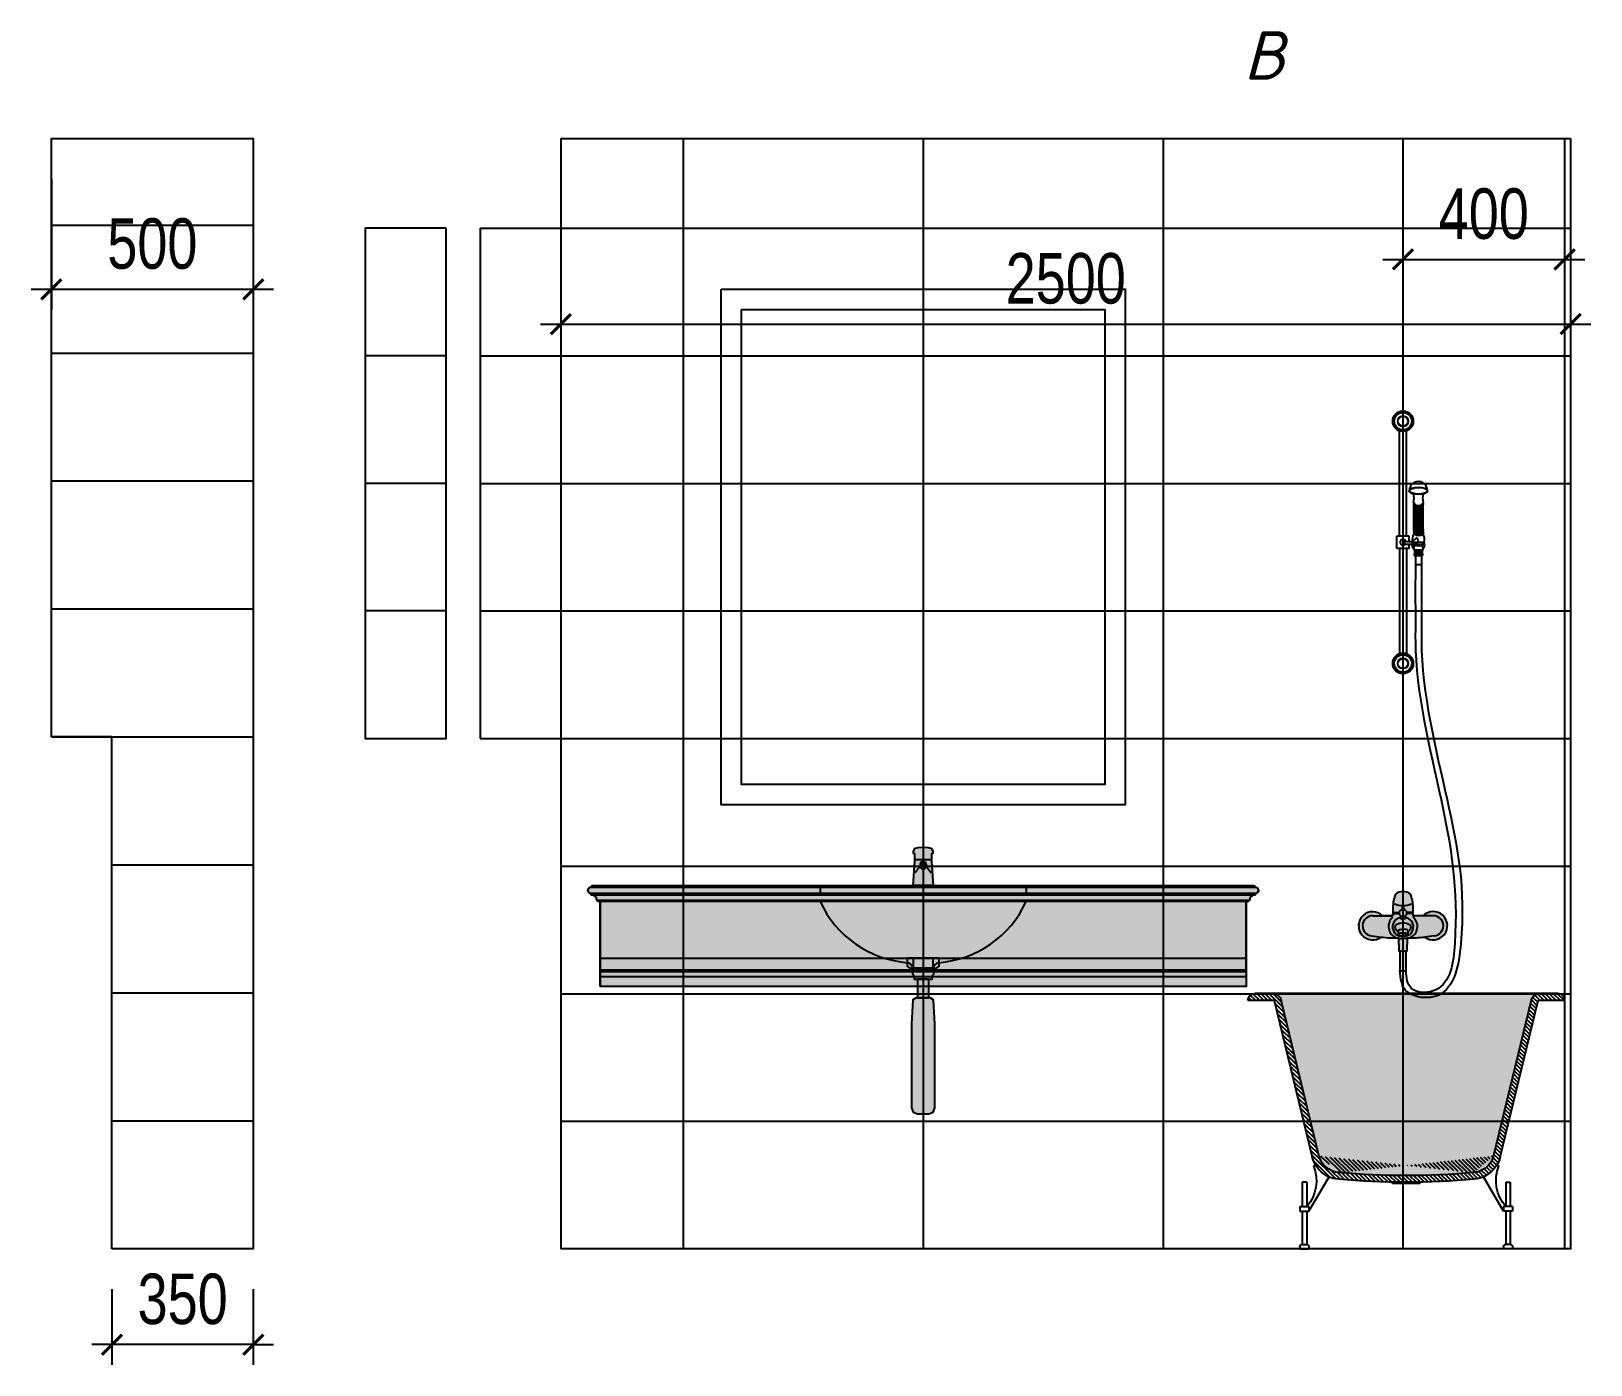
# Model space of a CAD drawing. Header units: metres. Extents: x -577923 to -19598, y 119734 to 247764.
# Drawn here: x -545496 to -541634, y 232616 to 235919 of the extents above; entities that cross this region are included whole.
import ezdxf

# ---------------------------------------------------------------- set-up
doc = ezdxf.new("R2010")
doc.units = ezdxf.units.M
for name, color, linetype in [('acces', 175, 'Continuous'), ('dim', 4, 'Continuous'), ('Gypsum_wall', 3, 'Continuous'), ('Sanitari', 144, 'Continuous')]:
    doc.layers.add(name, color=color, linetype=linetype)
doc.styles.add('ISO', font='isocpeui.ttf')
doc.styles.add('KOTE', font='romrust.shx', dxfattribs={"width": 0.8})
doc.dimstyles.new('ayala 50', dxfattribs={"dimscale": 50, "dimtxt": 2.5, "dimasz": 1, "dimexe": 1, "dimexo": 2, "dimgap": 1, "dimtad": 1, "dimdec": 0, "dimzin": 9, "dimdsep": 46, "dimtxsty": 'KOTE', "dimblk": 'ARCHTICK', "dimcen": 0, "dimdle": 1, "dimclrd": 4, "dimclre": 4, "dimclrt": 3, "dimadec": 0, "dimazin": 0, "dimtfac": 0.666667, "dimtdec": 0, "dimtix": 1, "dimtmove": 2, "dimatfit": 0, "dimfxl": 1, "dimtvp": 1, "dimtolj": 1, "dimarcsym": 0})

# ---------------------------------------------------------------- blocks, each defined once
blk = doc.blocks.new('sh1')
h = blk.add_hatch(color=254)
edge = h.paths.add_edge_path()
edge.add_line((-25, -60), (-50.7, -60))
edge.add_arc((-75, -85), 34.9, 45.7844, 307.2458)
edge.add_arc((-16.1, 195.9), 311, 263.0302, 270.9485)
edge.add_line((-11, -115.1), (-11, -116.3))
edge.add_line((-11, -116.3), (-10.7, -116.7))
edge.add_line((-10.7, -116.7), (-11.5, -116.7))
edge.add_line((-11.5, -116.7), (-10.5, -146.7))
edge.add_line((-10.5, -146.7), (-7.5, -146.7))
edge.add_line((-7.5, -146.7), (-7.5, -196.6))
edge.add_line((-7.5, -196.6), (7.5, -196.6))
edge.add_line((7.5, -196.6), (7.5, -146.7))
edge.add_line((7.5, -146.7), (10.5, -146.7))
edge.add_line((10.5, -146.7), (11.5, -116.7))
edge.add_line((11.5, -116.7), (10.7, -116.7))
edge.add_line((10.7, -116.7), (11, -116.3))
edge.add_line((11, -116.3), (11, -115.1))
edge.add_arc((7.3, 363.2), 478.3, 270.4374, 275.5839)
edge.add_arc((74.9, -84.7), 35, 233.2395, 495.1531)
edge.add_line((50, -60), (25, -60))
edge.add_line((25, -60), (25, -55.2))
edge.add_arc((24.4, -55.2), 0.6, 0, 90)
edge.add_line((24.4, -54.6), (24, -54.6))
edge.add_line((24, -54.6), (24, -51.7))
edge.add_line((24, -51.7), (25, -51.6))
edge.add_line((25, -51.6), (25, -40.7))
edge.add_arc((-69.6, -40.7), 94.6, 0, 21.1942)
edge.add_arc((0, -30), 30, 51.6877, 128.3123)
edge.add_arc((69.6, -40.7), 94.6, 158.8058, 180)
edge.add_line((-25, -40.7), (-25, -51.6))
edge.add_line((-25, -51.6), (-24, -51.6))
edge.add_line((-24, -51.6), (-24, -54.6))
edge.add_line((-24, -54.6), (-24.4, -54.6))
edge.add_arc((-24.4, -55.2), 0.6, 90, 180)
edge.add_line((-25, -55.2), (-25, -60))
edge.add_line((-25, -60), (-25, -60))
at = {"color": 0}
for p, q in [((-9, 880, 25.9), (-9, 1141.1, 25.9)), ((9, 880, 25.9), (9, 1141.1, 25.9)), ((26.5, 899.1, 25.9), (26.5, 956, 25.9)), ((26.8, 898.6, 25.9), (26.8, 955.7, 25.9)), ((27.2, 897.7, 25.9), (27.2, 955.1, 25.9)), ((28, 896.6, 25.9), (28, 954.3, 25.9)), ((29.1, 895.2, 25.9), (29.1, 953.3, 25.9)), ((30.5, 894, 25.9), (30.5, 952.4, 25.9)), ((32.2, 893, 25.9), (32.2, 951.5, 25.9)), ((34, 892.2, 25.9), (34, 950.8, 25.9)), ((35.9, 891.7, 25.9), (35.9, 950.4, 25.9)), ((37.9, 891.5, 25.9), (37.9, 950.3, 25.9)), ((40, 891.7, 25.9), (40, 950.4, 25.9)), ((41.9, 892.1, 25.9), (41.9, 950.8, 25.9)), ((43.8, 892.9, 25.9), (43.8, 951.4, 25.9)), ((45.5, 893.9, 25.9), (45.5, 952.3, 25.9)), ((47, 895.2, 25.9), (47, 953.3, 25.9)), ((48.2, 896.6, 25.9), (48.2, 954.3, 25.9)), ((49.1, 898, 25.9), (49.1, 955.3, 25.9)), ((49.6, 899.1, 25.9), (49.6, 956, 25.9)), ((26.5, 891.7, 25.9), (26.5, 885.9, 25.9)), ((49.6, 891.7, 25.9), (49.6, 885.9, 25.9)), ((15, 880, 25.9), (-15, 880, 25.9)), ((-15, 850, 25.9), (-15, 880, 25.9)), ((15, 850, 25.9), (-15, 850, 25.9)), ((-9, 850, 25.9), (-9, 588.8, 25.9)), ((9, 850, 25.9), (9, 588.8, 25.9)), ((15, 866.6, 25.9), (15, 880, 25.9)), ((15, 850, 25.9), (15, 859.7, 25.9)), ((23.6, 851.6, 25.9), (27.1, 851.6, 25.9)), ((23.7, 865.7, 25.9), (52.5, 865.7, 25.9)), ((27.1, 851.6, 25.9), (27.1, 865.7, 25.9)), ((27.1, 859.3, 25.9), (49.2, 859.3, 25.9)), ((27.1, 856.9, 25.9), (49.2, 856.9, 25.9)), ((27.1, 851.6, 25.9), (27.1, 845.8, 25.9)), ((49.2, 851.6, 25.9), (49.2, 865.7, 25.9)), ((52.7, 851.6, 25.9), (49.2, 851.6, 25.9)), ((49.2, 851.6, 25.9), (49.2, 845.8, 25.9)), ((49.2, 845.8, 25.9), (27.1, 845.8, 25.9)), ((28, 835.8, 25.9), (28, 832.6, 25.9)), ((28, 835.8, 25.9), (48.3, 835.8, 25.9)), ((28, 832.6, 25.9), (48.3, 832.6, 25.9)), ((28.4, 844.2, 25.9), (28.4, 835.8, 25.9)), ((28.4, 844.2, 25.9), (47.9, 844.2, 25.9)), ((28.4, 841.9, 25.9), (47.9, 841.9, 25.9)), ((28.4, 841.9, 25.9), (34.2, 835.8, 25.9)), ((33.5, 841.9, 25.9), (28.4, 836.5, 25.9)), ((31.1, 841.9, 25.9), (28.4, 839, 25.9)), ((28.4, 839.4, 25.9), (31.8, 835.8, 25.9)), ((28.4, 836.9, 25.9), (29.5, 835.8, 25.9)), ((30.1, 845.8, 25.9), (30.1, 844.2, 25.9)), ((35.9, 841.9, 25.9), (30.1, 835.8, 25.9)), ((30.6, 832.6, 25.9), (30.6, 810.4, 25.9)), ((30.8, 841.9, 25.9), (36.6, 835.8, 25.9)), ((38.3, 841.9, 25.9), (32.5, 835.8, 25.9)), ((33.2, 841.9, 25.9), (39, 835.8, 25.9)), ((40.7, 841.9, 25.9), (34.9, 835.8, 25.9)), ((35.6, 841.9, 25.9), (41.4, 835.8, 25.9)), ((43.1, 841.9, 25.9), (37.3, 835.8, 25.9)), ((38, 841.9, 25.9), (43.8, 835.8, 25.9)), ((45.5, 841.9, 25.9), (39.7, 835.8, 25.9)), ((40.4, 841.9, 25.9), (46.2, 835.8, 25.9)), ((47.9, 841.9, 25.9), (42, 835.8, 25.9)), ((42.8, 841.9, 25.9), (47.9, 836.5, 25.9)), ((47.9, 839.4, 25.9), (44.4, 835.8, 25.9)), ((45.2, 841.9, 25.9), (47.9, 839, 25.9)), ((45.6, 832.6, 25.9), (45.6, 810.4, 25.9)), ((46.2, 845.8, 25.9), (46.2, 844.2, 25.9)), ((47.9, 836.9, 25.9), (46.8, 835.8, 25.9)), ((47.9, 844.2, 25.9), (47.9, 835.8, 25.9)), ((48.3, 835.8, 25.9), (48.3, 832.6, 25.9)), ((30.6, 810.4, 25.9), (45.6, 810.4, 25.9)), ((-77.2, -109.9, -24.3), (-53.9, -112.8)), ((77.2, -109.9, -24.3), (53.9, -112.8))]:
    blk.add_line(p, q, dxfattribs=at)
at = {"color": 0, "linetype": 'Continuous'}
for p, q in [((-75, -60, -24.3), (-25, -60)), ((-25, -60), (-25, -55.2)), ((-24, -51.7), (-8.9, -51.7)), ((-24, -54.6, 0), (-8.9, -54.6, 52.8)), ((-6, -60, 53.1), (-6, -67.1, 53.2)), ((-6, -60, 53.1), (-6, -67.1, 53.2)), ((6, -60, 53.1), (6, -67.1, 53.2)), ((6, -60, 53.1), (6, -67.1, 53.2)), ((24, -51.7), (8.9, -51.7)), ((24, -54.6, 0), (8.9, -54.6, 52.8)), ((25, -60), (25, -55.2)), ((75, -60, -24.3), (25, -60)), ((-11, -116.3, 53.6), (0, -116.3, 64.6)), ((-10.7, -116.7, 53.7), (0, -116.7, 64.4)), ((-7.5, -146.7, 53.6), (7.5, -146.7, 53.6)), ((11, -116.3, 53.6), (0, -116.3, 64.6)), ((10.7, -116.7, 53.7), (0, -116.7, 64.4))]:
    blk.add_line(p, q, dxfattribs=at)
at = {"color": 0, "elevation": 25.9}
blk.add_lwpolyline([(5.7, 868.2, 0.116815), (23.7, 867.2), (33.5, 875.9, -0.235006), (38.1, 864.6), (26.3, 858.9, 0.036333), (4.9, 859.7)], format="xyb", dxfattribs=at)
at = {"color": 0}
blk.add_lwpolyline([(-25, -60), (-50.7, -60, 2.180705), (-53.9, -112.8, 0.034564), (-11, -115.1), (-11, -116.3), (-10.7, -116.7), (-11.5, -116.7), (-10.5, -146.7), (-7.5, -146.7), (-7.5, -196.6), (7.5, -196.6), (7.5, -146.7), (10.5, -146.7), (11.5, -116.7), (10.7, -116.7), (11, -116.3), (11, -115.1, 0.02246), (53.9, -112.8, 2.19211), (50, -60), (25, -60), (25, -55.2, 0.414214), (24.4, -54.6), (24, -54.6), (24, -51.7), (25, -51.6), (25, -40.7, 0.092742), (18.6, -6.5, 0.347379), (-18.6, -6.5, 0.092742), (-25, -40.7), (-25, -51.6), (-24, -51.6), (-24, -54.6), (-24.4, -54.6, 0.414214), (-25, -55.2), (-25, -60)], format="xyb", close=True, dxfattribs=at)
at = {"color": 0, "linetype": 'Continuous', "elevation": 105.3}
for points in [[(-12, -96.7, -0.214884), (-10.4, -95.2, -0.061678), (-6, -94, -0.038113), (0, -93.6, -6.940055)], [(-12, -96.7), (-12, -106, 0.243997), (-10.1, -107.9, 0.085652), (0, -109.4, -5.044643)], [(12, -96.7, 0.214884), (10.4, -95.2, 0.061678), (6, -94, 0.038113), (0, -93.6, 6.940055)], [(12, -96.7), (12, -106, -0.243997), (10.1, -107.9, -0.085652), (0, -109.4, 5.044643)]]:
    blk.add_lwpolyline(points, format="xyb", dxfattribs=at)
at = {"color": 0}
for centre, radius in [((0, 1165, 25.9), 25.5), ((0, 1165, 25.9), 23.5), ((0, 1165, 25.9), 21.6), ((0, 1165, 25.9), 13), ((0, 1165, 25.9), 12.5), ((0, 565, 25.9), 25.5), ((0, 565, 25.9), 23.5), ((0, 565, 25.9), 21.6), ((0, 565, 25.9), 13), ((0, 565, 25.9), 12.5)]:
    blk.add_circle(centre, radius, dxfattribs=at)
at = {"color": 0, "linetype": 'Continuous'}
blk.add_circle((0, -53.3, 194.3), 9.02, dxfattribs=at)
blk.add_circle((0, -53.3, 194.3), 9.02, dxfattribs=at)
at = {"color": 0}
for centre, radius, start, end in [((38.1, 993, 25.9), 22.5, 359.1351, 180.8649), ((-19.7, 972.9, 25.9), 47.1, 348.3571, 14.7477), ((95.8, 972.9, 25.9), 47.1, 165.2523, 191.6429), ((28.6, 959.7, 25.9), 2.8, 137.3065, 222.6935), ((27.7, 962.5, 25.9), 1.5, 143.1441, 216.8559), ((27.7, 956.9, 25.9), 1.5, 143.1441, 216.8559), ((38.1, 968.4, 25.9), 12.6, 203.4368, 336.5632), ((38.1, 967.3, 25.9), 12.9, 206.3551, 333.6449), ((38.1, 965.3, 25.9), 13.8, 213.1371, 326.8629), ((38.1, 964.8, 25.9), 14.6, 217.5398, 322.4602), ((48.4, 962.5, 25.9), 1.5, 323.1441, 36.8559), ((47.6, 959.7, 25.9), 2.8, 317.3065, 42.6935), ((48.4, 956.9, 25.9), 1.5, 323.1441, 36.8559), ((28.6, 895.4, 25.9), 2.8, 137.3065, 222.6935), ((27.7, 898.2, 25.9), 1.5, 143.1441, 216.8559), ((27.7, 892.6, 25.9), 1.5, 143.1441, 216.8559), ((38.1, 904.1, 25.9), 12.6, 203.4368, 336.5632), ((38.1, 903, 25.9), 12.9, 206.3551, 333.6449), ((38.1, 901.1, 25.9), 13.8, 213.1371, 326.8629), ((38.1, 900.6, 25.9), 14.6, 217.5398, 322.4602), ((48.4, 898.2, 25.9), 1.5, 323.1441, 36.8559), ((47.6, 895.4, 25.9), 2.8, 317.3065, 42.6935), ((48.4, 892.6, 25.9), 1.5, 323.1441, 36.8559), ((0, 865, 25.9), 7.21, 27.4979, 312.9648), ((9, 863.6, 25.9), 5.66, 125.4308, 224.2573), ((46.5, 858.5, 25.9), 23.9, 162.3744, 196.7878), ((53.8, 871.9, 25.9), 30.7, 152.7727, 191.5996), ((40.9, 868.1, 25.9), 17.2, 182.9748, 212.2311), ((38.1, 899.2, 25.9), 17.6, 229.0147, 310.9853), ((22.5, 871.9, 25.9), 30.7, 348.4004, 27.2273), ((29.8, 858.5, 25.9), 23.9, 343.2122, 17.6256)]:
    blk.add_arc(centre, radius, start, end, dxfattribs=at)
at = {"color": 0, "linetype": 'Continuous'}
for centre, radius, start, end in [((-2.1, 4.2, 16.2), 39.2, 241.6095, 273.1399), ((2.1, 4.2, 16.2), 39.2, 266.8601, 298.3905), ((-75, -85, -24.3), 25, 90, 264.932), ((-4.6, -86.5), 31.1, 130.9224, 246.3988), ((-2.5, -87.8, 53.2), 23.3, 98.7231, 276.0496), ((0, -47.5, 53.2), 20.5, 252.9833, 287.0167), ((0, -47.5, 53.2), 20.5, 252.9833, 287.0167), ((0, -42.7, 25.9), 3.01, 322.143, 217.7226), ((0, -42.7, 25.9), 3.01, 322.2774, 217.857), ((2.5, -87.8, 53.2), 23.3, 263.9504, 81.2769), ((4.6, -86.5), 31.1, 293.6012, 49.0776), ((75, -85, -24.3), 25, 275.068, 90), ((-14.6, -87.5, 145.1), 5.39, 119.4694, 172.9594), ((-5, -85.1, 145.1), 15.1, 186.7972, 242.3325), ((-0.1, -109.5, 145.1), 31.7, 89.7847, 122.7624), ((-1, -131.4, 113.5), 28.5, 87.8933, 109.2005), ((0.1, -109.5, 145.1), 31.7, 57.2376, 90.2153), ((1, -131.4, 113.5), 28.5, 70.7995, 92.1067), ((5, -85.1, 145.1), 15.1, 297.6675, 353.2028), ((14.6, -87.5, 145.1), 5.39, 7.0406, 60.5306)]:
    blk.add_arc(centre, radius, start, end, dxfattribs=at)
at = {"color": 0}
blk.add_ellipse((38.1, 992.6, 25.9), major_axis=(22.5, 0), ratio=0.41087, dxfattribs=at)
blk.add_open_spline([(59.6, 992.6, 25.9), (59.6, 993, 25.9), (59.6, 993.4, 25.9), (59.2, 994.3, 25.9), (58.9, 994.7, 25.9), (58.2, 995.6, 25.9), (57.7, 996, 25.9), (56.5, 996.8, 25.9), (55.8, 997.3, 25.9), (53.3, 998.5, 25.9), (51.2, 999.2, 25.9), (46.4, 1000.3, 25.9), (43.8, 1000.6, 25.9), (38.4, 1001, 25.9), (35.6, 1000.9, 25.9), (30.3, 1000.4, 25.9), (27.8, 999.9, 25.9), (23.8, 998.8, 25.9), (22.2, 998.2, 25.9), (19.9, 996.9, 25.9), (19, 996.3, 25.9), (17.8, 995.2, 25.9), (17.4, 994.7, 25.9), (16.8, 993.8, 25.9), (16.7, 993.3, 25.9), (16.6, 992.4, 25.9), (16.7, 992, 25.9), (17, 991, 25.9), (17.4, 990.6, 25.9), (18.3, 989.6, 25.9), (18.8, 989.1, 25.9), (20.3, 988.1, 25.9), (21.1, 987.7, 25.9), (23.7, 986.6, 25.9), (25.5, 986, 25.9), (29.7, 985, 25.9), (31.9, 984.7, 25.9), (36.6, 984.4, 25.9), (39, 984.3, 25.9), (43.7, 984.6, 25.9), (45.9, 984.9, 25.9), (50.2, 985.8, 25.9), (52.1, 986.4, 25.9), (55, 987.6, 25.9), (56.2, 988.2, 25.9), (57.8, 989.4, 25.9), (58.4, 989.9, 25.9), (59.1, 990.9, 25.9), (59.4, 991.3, 25.9), (59.6, 992.1, 25.9), (59.6, 992.4, 25.9), (59.6, 992.6, 25.9)], degree=3, knots=[0, 0, 0, 0, 0.173364, 0.173364, 0.346729, 0.346729, 0.520093, 0.520093, 0.693457, 0.693457, 1.064534, 1.064534, 1.43561, 1.43561, 1.806687, 1.806687, 2.177763, 2.177763, 2.473777, 2.473777, 2.716096, 2.716096, 2.912155, 2.912155, 3.108214, 3.108214, 3.304273, 3.304273, 3.500332, 3.500332, 3.696391, 3.696391, 3.89245, 3.89245, 4.214099, 4.214099, 4.535747, 4.535747, 4.857395, 4.857395, 5.179044, 5.179044, 5.500692, 5.500692, 5.765283, 5.765283, 5.978386, 5.978386, 6.156298, 6.156298, 6.283185, 6.283185, 6.283185, 6.283185], dxfattribs=at)
for points in [[(45.6, 810.4, 25.9), (45.6, 688.1, 25.9), (45.6, 643.9, 25.9), (45.6, 622.3, 25.9), (109.2, 228.2), (143.1, -129), (88.4, -256.5, 0), (30.1, -258.8), (6.5, -244.9, 0), (-7.5, -196.6)], [(30.6, 810.4, 25.9), (30.6, 688.1, 25.9), (30.6, 643.9, 25.9), (30.6, 622.3, 25.9), (94.2, 228.2), (128.1, -129), (81.3, -243.6), (26, -243.6), (21.2, -240.1, 0), (7.5, -196.6)]]:
    blk.add_spline(points, degree=3, dxfattribs=at)
blk = doc.blocks.new('_ArchTick')
at = {"color": 0, "linetype": 'ByBlock', "const_width": 0.15}
blk.add_lwpolyline([(-0.5, -0.5), (0.5, 0.5)], dxfattribs=at)
blk = doc.blocks.new('*D814')
at = {"layer": 'Defpoints', "color": 0, "linetype": 'ByBlock', "transparency": 16777216}
for p in [(-544184.5, 235431.2), (-541684.5, 235431.2), (-541684.5, 235193.9)]:
    blk.add_point(p, dxfattribs=at)
at = {"layer": 'dim', "color": 4, "linetype": 'ByBlock', "lineweight": -2, "transparency": 16777216}
for p, q in [((-544184.5, 235331.2), (-544184.5, 235143.9)), ((-541684.5, 235331.2), (-541684.5, 235143.9)), ((-544234.5, 235193.9), (-541634.5, 235193.9))]:
    blk.add_line(p, q, dxfattribs=at)
at = {"layer": 'dim', "color": 4, "linetype": 'ByBlock', "lineweight": -2, "transparency": 16777216, "xscale": 50, "yscale": 50, "zscale": 50, "rotation": 180}
blk.add_blockref('_ArchTick', (-544184.5, 235193.9), dxfattribs=at)
at = {"layer": 'dim', "color": 4, "linetype": 'ByBlock', "lineweight": -2, "transparency": 16777216, "xscale": 50, "yscale": 50, "zscale": 50}
blk.add_blockref('_ArchTick', (-541684.5, 235193.9), dxfattribs=at)
at = {"layer": 'dim', "color": 3, "linetype": 'ByBlock', "transparency": 16777216, "insert": (-542934.5, 235306.4), "char_height": 125, "attachment_point": 5, "style": 'KOTE'}
blk.add_mtext('\\A1;2500', dxfattribs=at)
blk = doc.blocks.new('*D827')
at = {"layer": 'Defpoints', "color": 0, "linetype": 'ByBlock', "transparency": 16777216}
for p in [(-545295.9, 232903.2), (-544945.9, 232903.2), (-545295.9, 232665.9)]:
    blk.add_point(p, dxfattribs=at)
at = {"layer": 'dim', "color": 4, "linetype": 'ByBlock', "lineweight": -2, "transparency": 16777216}
for p, q in [((-545295.9, 232803.2), (-545295.9, 232615.9)), ((-544945.9, 232803.2), (-544945.9, 232615.9)), ((-545295.9, 232665.9), (-545345.9, 232665.9)), ((-544945.9, 232665.9), (-545295.9, 232665.9)), ((-544945.9, 232665.9), (-544895.9, 232665.9))]:
    blk.add_line(p, q, dxfattribs=at)
at = {"layer": 'dim', "color": 4, "linetype": 'ByBlock', "lineweight": -2, "transparency": 16777216, "xscale": 50, "yscale": 50, "zscale": 50}
blk.add_blockref('_ArchTick', (-545295.9, 232665.9), dxfattribs=at)
at = {"layer": 'dim', "color": 4, "linetype": 'ByBlock', "lineweight": -2, "transparency": 16777216, "xscale": 50, "yscale": 50, "zscale": 50, "rotation": 180}
blk.add_blockref('_ArchTick', (-544945.9, 232665.9), dxfattribs=at)
at = {"layer": 'dim', "color": 3, "linetype": 'ByBlock', "transparency": 16777216, "insert": (-545120.9, 232778.4), "char_height": 125, "attachment_point": 5, "style": 'KOTE'}
blk.add_mtext('\\A1;350', dxfattribs=at)
blk = doc.blocks.new('*D828')
at = {"layer": 'Defpoints', "color": 0, "linetype": 'ByBlock', "transparency": 16777216}
for p in [(-545445.9, 235653.2), (-544945.9, 235653.2), (-544945.9, 235280.1)]:
    blk.add_point(p, dxfattribs=at)
at = {"layer": 'dim', "color": 4, "linetype": 'ByBlock', "lineweight": -2, "transparency": 16777216}
for p, q in [((-545445.9, 235553.2), (-545445.9, 235230.1)), ((-544945.9, 235553.2), (-544945.9, 235230.1)), ((-545495.9, 235280.1), (-544895.9, 235280.1))]:
    blk.add_line(p, q, dxfattribs=at)
at = {"layer": 'dim', "color": 4, "linetype": 'ByBlock', "lineweight": -2, "transparency": 16777216, "xscale": 50, "yscale": 50, "zscale": 50, "rotation": 180}
blk.add_blockref('_ArchTick', (-545445.9, 235280.1), dxfattribs=at)
at = {"layer": 'dim', "color": 4, "linetype": 'ByBlock', "lineweight": -2, "transparency": 16777216, "xscale": 50, "yscale": 50, "zscale": 50}
blk.add_blockref('_ArchTick', (-544945.9, 235280.1), dxfattribs=at)
at = {"layer": 'dim', "color": 3, "linetype": 'ByBlock', "transparency": 16777216, "insert": (-545195.9, 235392.6), "char_height": 125, "attachment_point": 5, "style": 'KOTE'}
blk.add_mtext('\\A1;500', dxfattribs=at)
blk = doc.blocks.new('*D829')
at = {"layer": 'Defpoints', "color": 0, "linetype": 'ByBlock', "transparency": 16777216}
for p in [(-542099.5, 235653.2), (-541699.5, 235653.2), (-541699.5, 235354.1)]:
    blk.add_point(p, dxfattribs=at)
at = {"layer": 'dim', "color": 4, "linetype": 'ByBlock', "lineweight": -2, "transparency": 16777216}
for p, q in [((-542099.5, 235553.2), (-542099.5, 235304.1)), ((-541699.5, 235553.2), (-541699.5, 235304.1)), ((-542149.5, 235354.1), (-541649.5, 235354.1))]:
    blk.add_line(p, q, dxfattribs=at)
at = {"layer": 'dim', "color": 4, "linetype": 'ByBlock', "lineweight": -2, "transparency": 16777216, "xscale": 50, "yscale": 50, "zscale": 50, "rotation": 180}
blk.add_blockref('_ArchTick', (-542099.5, 235354.1), dxfattribs=at)
at = {"layer": 'dim', "color": 4, "linetype": 'ByBlock', "lineweight": -2, "transparency": 16777216, "xscale": 50, "yscale": 50, "zscale": 50}
blk.add_blockref('_ArchTick', (-541699.5, 235354.1), dxfattribs=at)
at = {"layer": 'dim', "color": 3, "linetype": 'ByBlock', "transparency": 16777216, "insert": (-541899.5, 235466.6), "char_height": 125, "attachment_point": 5, "style": 'KOTE'}
blk.add_mtext('\\A1;400', dxfattribs=at)

msp = doc.modelspace()

# ---------------------------------------------------------------- hatches: boundary and pattern name
h = msp.add_hatch(color=254)
edge = h.paths.add_edge_path()
edge.add_line((-543312.5, 233803.2), (-543308.5, 233863.2))
edge.add_line((-543308.5, 233863.2), (-543308.5, 233868))
edge.add_line((-543308.5, 233868), (-543308.5, 233881.3))
edge.add_arc((-543307.5, 233886.3), 5.13, 223.3869, 259.6784, ccw=False)
edge.add_line((-543311.3, 233882.8), (-543311.3, 233887.5))
edge.add_line((-543311.3, 233887.5), (-543308.5, 233894.6))
edge.add_line((-543308.5, 233894.6), (-543307.6, 233895.3))
edge.add_line((-543307.6, 233895.3), (-543306.7, 233895.8))
edge.add_line((-543306.7, 233895.8), (-543303.2, 233896.8))
edge.add_line((-543303.2, 233896.8), (-543299.7, 233897.3))
edge.add_line((-543299.7, 233897.3), (-543287.5, 233898))
edge.add_line((-543287.5, 233898), (-543275.3, 233897.3))
edge.add_line((-543275.3, 233897.3), (-543271.7, 233896.8))
edge.add_line((-543271.7, 233896.8), (-543268.3, 233895.8))
edge.add_line((-543268.3, 233895.8), (-543267.3, 233895.3))
edge.add_line((-543267.3, 233895.3), (-543266.5, 233894.6))
edge.add_line((-543266.5, 233894.6), (-543263.6, 233887.5))
edge.add_line((-543263.6, 233887.5), (-543263.7, 233882.8))
edge.add_arc((-543267.4, 233886.3), 5.13, 280.313, 316.643, ccw=False)
edge.add_line((-543266.5, 233881.3), (-543266.5, 233868))
edge.add_line((-543266.5, 233868), (-543266.5, 233863.2))
edge.add_line((-543266.5, 233863.2), (-543262.5, 233803.2))
edge.add_line((-543262.5, 233803.2), (-543312.5, 233803.2))
h = msp.add_hatch(color=254)
edge = h.paths.add_edge_path()
edge.add_line((-544087.5, 233553.2), (-544087.5, 233763.2))
edge.add_line((-544087.5, 233763.2), (-544092.5, 233763.2))
edge.add_line((-544092.5, 233763.2), (-544092.5, 233766.2))
edge.add_line((-544092.5, 233766.2), (-544095.5, 233766.2))
edge.add_arc((-544109.5, 233766.2), 14, 360, 450)
edge.add_line((-544109.5, 233780.2), (-544109.5, 233783.2))
edge.add_arc((-544109.5, 233791.2), 8, 90, 270, ccw=False)
edge.add_arc((-544106.5, 233799.2), 3, 90, 180, ccw=False)
edge.add_line((-544106.5, 233802.2), (-544106.5, 233803.2))
edge.add_line((-544106.5, 233803.2), (-542468.5, 233803.2))
edge.add_line((-542468.5, 233803.2), (-542468.5, 233802.2))
edge.add_arc((-542468.5, 233799.2), 3, 0, 90, ccw=False)
edge.add_arc((-542465.5, 233791.2), 8, -90, 90, ccw=False)
edge.add_line((-542465.5, 233783.2), (-542465.5, 233780.2))
edge.add_arc((-542465.5, 233766.2), 14, 90, 180)
edge.add_line((-542479.5, 233766.2), (-542482.5, 233766.2))
edge.add_line((-542482.5, 233766.2), (-542482.5, 233763.2))
edge.add_line((-542482.5, 233763.2), (-542487.5, 233763.2))
edge.add_line((-542487.5, 233763.2), (-542487.5, 233553.2))
edge.add_line((-542487.5, 233553.2), (-544087.5, 233553.2))
h = msp.add_hatch(color=254)
h.paths.add_polyline_path([(-543258.3, 233460.4), (-543261.7, 233519.8), (-543270.1, 233525), (-543304.8, 233525), (-543313.3, 233519.8), (-543316.6, 233460.4), (-543316.6, 233252.4), (-543312.2, 233241.8), (-543301.6, 233237.4), (-543273.3, 233237.4), (-543262.8, 233241.7), (-543258.3, 233252.2)])
h.paths.add_polyline_path([(-543273.5, 233571.5), (-543287.5, 233571.5), (-543301.5, 233571.5), (-543301.5, 233525), (-543273.5, 233525)])
at = {"linetype": 'ByBlock'}
h = msp.add_hatch(color=1, dxfattribs=at)
h.set_gradient(color1=(128, 128, 128), rotation=180, one_color=1, tint=1, name='CYLINDER')
edge = h.paths.add_edge_path()
edge.add_ellipse((-542422.8, 233513.7), major_axis=(-22.4, 0), ratio=0.982143, start_angle=193.3925, end_angle=270, ccw=False)
edge.add_line((-542401, 233518.8), (-542307.7, 233134.1))
edge.add_ellipse((-542253.2, 233146.8), major_axis=(-56, 0), ratio=0.982143, start_angle=373.3925, end_angle=444.8793)
edge.add_ellipse((-542091.5, 234919.7), major_axis=(1868.3, 0), ratio=0.982143, start_angle=264.8793, end_angle=275.1207)
edge.add_ellipse((-541929.7, 233146.8), major_axis=(56, 0), ratio=0.982143, start_angle=275.1207, end_angle=346.6075)
edge.add_line((-541875.2, 233134.1), (-541782, 233518.8))
edge.add_ellipse((-541760.2, 233513.7), major_axis=(22.4, 0), ratio=0.982143, start_angle=90, end_angle=166.6075, ccw=False)
edge.add_line((-541762.7, 233535.7), (-542420.2, 233535.7))
at = {"layer": 'Sanitari'}
h = msp.add_hatch(dxfattribs=at)
h.set_pattern_fill('ANSI31', color=4, scale=2, style=0)
h.set_pattern_definition([(135.516164, (-534862.2886, 206068.465), (5.0289434, 4.9391409), [])])
edge = h.paths.add_edge_path()
edge.add_line((-542483.5, 233519.2), (-542422.8, 233519.2))
edge.add_ellipse((-542422.8, 233513.7), major_axis=(5.6, 0), ratio=0.982143, start_angle=373.3925, end_angle=450, ccw=False)
edge.add_line((-542417.3, 233515), (-542324, 233130.3))
edge.add_ellipse((-542253.2, 233146.8), major_axis=(72.8, 0), ratio=0.982143, start_angle=193.3925, end_angle=264.8793)
edge.add_ellipse((-542091.5, 234919.7), major_axis=(1885.1, 0), ratio=0.982143, start_angle=264.8793, end_angle=275.1207)
edge.add_ellipse((-541929.7, 233146.8), major_axis=(72.8, 0), ratio=0.982143, start_angle=-84.8793, end_angle=-13.3925)
edge.add_line((-541858.9, 233130.3), (-541765.6, 233515))
edge.add_ellipse((-541760.2, 233513.7), major_axis=(-5.6, 0), ratio=0.982143, start_angle=270, end_angle=346.6075, ccw=False)
edge.add_line((-541760.2, 233519.2), (-541699.5, 233519.2))
edge.add_ellipse((-541716.3, 233519.2), major_axis=(-16.8, 0), ratio=0.982143, start_angle=180, end_angle=270)
edge.add_line((-541716.3, 233535.7), (-541760.2, 233535.7))
edge.add_ellipse((-541760.2, 233513.7), major_axis=(22.4, 0), ratio=0.982143, start_angle=90, end_angle=166.6075)
edge.add_line((-541782, 233518.8), (-541875.2, 233134.1))
edge.add_ellipse((-541929.7, 233146.8), major_axis=(56, 0), ratio=0.982143, start_angle=275.1207, end_angle=346.6075, ccw=False)
edge.add_ellipse((-542091.5, 234919.7), major_axis=(1868.3, 0), ratio=0.982143, start_angle=264.8793, end_angle=275.1207, ccw=False)
edge.add_ellipse((-542253.2, 233146.8), major_axis=(56, 0), ratio=0.982143, start_angle=193.3925, end_angle=264.8793, ccw=False)
edge.add_line((-542307.7, 233134.1), (-542401, 233518.8))
edge.add_ellipse((-542422.8, 233513.7), major_axis=(-22.4, 0), ratio=0.982143, start_angle=193.3925, end_angle=270)
edge.add_line((-542422.8, 233535.7), (-542466.7, 233535.7))
edge.add_ellipse((-542466.7, 233519.2), major_axis=(16.8, 0), ratio=0.982143, start_angle=90, end_angle=180)

# ---------------------------------------------------------------- linework, layer by layer
at = {"color": 0, "linetype": 'ByBlock'}
for p, q in [((-545445.9, 235653.2), (-544945.9, 235653.2)), ((-544184.5, 235653.2), (-544184.5, 235431.2)), ((-544184.5, 235653.2), (-541684.5, 235653.2)), ((-543881.5, 235653.2), (-543881.5, 232903.2)), ((-543287.5, 235653.2), (-543287.5, 232903.2)), ((-542693.5, 235653.2), (-542693.5, 232903.2)), ((-542099.5, 235653.2), (-542099.5, 232903.2)), ((-541699.5, 235653.2), (-541699.5, 232903.2)), ((-545445.9, 235439.2), (-544945.9, 235439.2)), ((-544384.5, 235431.2), (-541684.5, 235431.2)), ((-544384.5, 235431.2), (-544384.5, 234167.2)), ((-545445.9, 235122.2), (-544945.9, 235122.2)), ((-544468.6, 235115.2), (-544668.6, 235115.2)), ((-544384.5, 235115.2), (-541684.5, 235115.2)), ((-545445.9, 234805.2), (-544945.9, 234805.2)), ((-544468.6, 234799.2), (-544668.6, 234799.2)), ((-544384.5, 234799.2), (-541684.5, 234799.2)), ((-545445.9, 234488.2), (-544945.9, 234488.2)), ((-544468.6, 234483.2), (-544668.6, 234483.2)), ((-544384.5, 234483.2), (-541684.5, 234483.2)), ((-545295.9, 234171.2), (-545445.9, 234171.2)), ((-545445.9, 234171.2), (-544945.9, 234171.2)), ((-545295.9, 232903.2), (-545295.9, 234171.2)), ((-544384.5, 234167.2), (-541684.5, 234167.2)), ((-544184.5, 234167.2), (-544184.5, 232903.2)), ((-545295.9, 233854.2), (-544945.9, 233854.2)), ((-544184.5, 233851.2), (-541684.5, 233851.2)), ((-545295.9, 233537.2), (-544945.9, 233537.2)), ((-544184.5, 233535.2), (-541684.5, 233535.2)), ((-545295.9, 233220.2), (-544945.9, 233220.2)), ((-544184.5, 233219.2), (-541684.5, 233219.2))]:
    msp.add_line(p, q, dxfattribs=at)
at = {"color": 30, "linetype": 'ByBlock'}
msp.add_line((-544184.5, 235431.2), (-544184.5, 234167.2), dxfattribs=at)
at = {"color": 0}
for p, q in [((-543308.5, 233868), (-543266.5, 233868)), ((-543294.7, 233850.9), (-543307.1, 233834.6)), ((-543280.3, 233850.9), (-543267.9, 233834.6))]:
    msp.add_line(p, q, dxfattribs=at)
for p, q in [((-543294.7, 233856.1), (-543294.7, 233850.9)), ((-543280.3, 233856.1), (-543280.3, 233850.9)), ((-544087.5, 233623.2), (-542487.5, 233623.2))]:
    msp.add_line(p, q)
at = {"color": 0, "linetype": 'ByBlock'}
for points in [[(-545445.9, 234171.2), (-545445.9, 235653.2), (-544945.9, 235653.2), (-544945.9, 232903.2), (-545295.9, 232903.2)], [(-541684.5, 235653.2), (-541684.5, 232903.2), (-544184.5, 232903.2)], [(-544468.6, 235431.2), (-544668.6, 235431.2), (-544668.6, 234167.2), (-544468.6, 234167.2), (-544468.6, 235431.2)]]:
    msp.add_lwpolyline(points, dxfattribs=at)
at = {"color": 0}
msp.add_lwpolyline([(-543312.5, 233803.2), (-543308.5, 233863.2), (-543308.5, 233868), (-543308.5, 233881.3, -0.159689), (-543311.3, 233882.8), (-543311.3, 233887.5), (-543308.5, 233894.6), (-543307.6, 233895.3), (-543306.7, 233895.8), (-543303.2, 233896.8), (-543299.7, 233897.3), (-543287.5, 233898), (-543275.3, 233897.3), (-543271.7, 233896.8), (-543268.3, 233895.8), (-543267.3, 233895.3), (-543266.5, 233894.6), (-543263.6, 233887.5), (-543263.7, 233882.8, -0.159861), (-543266.5, 233881.3), (-543266.5, 233868), (-543266.5, 233863.2), (-543262.5, 233803.2)], format="xyb", close=True, dxfattribs=at)
msp.add_lwpolyline([(-544087.5, 233553.2), (-544087.5, 233763.2), (-544092.5, 233763.2), (-544092.5, 233766.2), (-544095.5, 233766.2, 0.414214), (-544109.5, 233780.2), (-544109.5, 233783.2, -1), (-544109.5, 233799.2, -0.414214), (-544106.5, 233802.2), (-544106.5, 233803.2), (-542468.5, 233803.2), (-542468.5, 233802.2, -0.414214), (-542465.5, 233799.2, -1), (-542465.5, 233783.2), (-542465.5, 233780.2, 0.414214), (-542479.5, 233766.2), (-542482.5, 233766.2), (-542482.5, 233763.2), (-542487.5, 233763.2), (-542487.5, 233553.2), (-544087.5, 233553.2)], format="xyb", dxfattribs=at)
for points in [[(-543248.1, 233623.2), (-543326.8, 233623.2), (-543326.8, 233603.7), (-543320.5, 233598.6), (-543287.5, 233598.6), (-543254.5, 233598.6), (-543248.1, 233603.7)], [(-543261, 233584.4), (-543261, 233598.6), (-543287.5, 233598.6), (-543313.9, 233598.6), (-543313.9, 233584.4), (-543309.8, 233579.3), (-543309.8, 233571.5), (-543287.5, 233571.5), (-543265.1, 233571.5), (-543265.1, 233579.3)], [(-543273.5, 233571.5), (-543287.5, 233571.5), (-543301.5, 233571.5), (-543301.5, 233525), (-543273.5, 233525)], [(-543258.3, 233460.4), (-543261.7, 233519.8), (-543270.1, 233525), (-543304.8, 233525), (-543313.3, 233519.8), (-543316.6, 233460.4), (-543316.6, 233252.4), (-543312.2, 233241.8), (-543301.6, 233237.4), (-543273.3, 233237.4), (-543262.8, 233241.7), (-543258.3, 233252.2)]]:
    msp.add_lwpolyline(points, close=True, dxfattribs=at)
msp.add_circle((-543287.5, 233850.9), 7.19, dxfattribs=at)
msp.add_arc((-543287.5, 233856.1), 7.19, 0, 180, dxfattribs=at)
at = {"layer": 'Gypsum_wall', "color": 253, "linetype": 'ByBlock'}
for points in [[(-543787.5, 235280.2), (-542787.5, 235280.2), (-542787.5, 234003.2), (-543787.5, 234003.2)], [(-543737.5, 235230.2), (-542837.5, 235230.2), (-542837.5, 234053.2), (-543737.5, 234053.2)]]:
    msp.add_lwpolyline(points, close=True, dxfattribs=at)
at = {"layer": 'Sanitari'}
for p, q in [((-544109.5, 233799.2), (-542465.5, 233799.2)), ((-542465.5, 233783.2), (-544109.5, 233783.2)), ((-544109.5, 233780.2), (-542465.5, 233780.2)), ((-544106.5, 233803.2), (-542468.5, 233803.2)), ((-544106.5, 233802.2), (-544106.5, 233803.2)), ((-542468.5, 233802.2), (-544106.5, 233802.2)), ((-542468.5, 233802.2), (-542468.5, 233803.2)), ((-544095.5, 233766.2), (-544092.5, 233766.2)), ((-542482.5, 233766.2), (-544092.5, 233766.2)), ((-544092.5, 233766.2), (-544092.5, 233763.2)), ((-542487.5, 233763.2), (-544092.5, 233763.2)), ((-544087.5, 233763.2), (-544092.5, 233763.2)), ((-544087.5, 233763.2), (-544087.5, 233553.2)), ((-542487.5, 233763.2), (-542487.5, 233553.2)), ((-542487.5, 233593.2), (-542487.5, 233763.2)), ((-542487.5, 233763.2), (-542482.5, 233763.2)), ((-542482.5, 233766.2), (-542482.5, 233763.2)), ((-542479.5, 233766.2), (-542482.5, 233766.2)), ((-542487.5, 233593.2), (-544087.5, 233593.2)), ((-542487.5, 233589.2), (-544087.5, 233589.2)), ((-542487.5, 233577.2), (-544087.5, 233577.2)), ((-542487.5, 233553.2), (-544087.5, 233553.2)), ((-542483.5, 233519.2), (-542422.8, 233519.2)), ((-542422.8, 233535.7), (-542466.7, 233535.7)), ((-541760.2, 233535.7), (-542422.8, 233535.7)), ((-542417.3, 233515), (-542324, 233130.3)), ((-542307.7, 233134.1), (-542401, 233518.8)), ((-541782, 233518.8), (-541875.2, 233134.1)), ((-541858.9, 233130.3), (-541765.6, 233515)), ((-541716.3, 233535.7), (-541760.2, 233535.7)), ((-541760.2, 233519.2), (-541699.5, 233519.2)), ((-542332.3, 232996.7), (-542282.5, 233081.4)), ((-542316.3, 233111.1), (-542321.1, 233108.3)), ((-541850.7, 232996.7), (-541900.4, 233081.4)), ((-541866.7, 233111.1), (-541861.8, 233108.3)), ((-542337.9, 233068.2), (-542349.1, 233068.2)), ((-542349.1, 233068.2), (-542349.1, 233007.7)), ((-542337.9, 233068.2), (-542337.9, 233007.7)), ((-542125.1, 233064.9), (-542125.1, 233068.5)), ((-542057.9, 233064.9), (-542125.1, 233064.9)), ((-542057.9, 233068.5), (-542057.9, 233064.9)), ((-541845.1, 233068.2), (-541845.1, 233007.7)), ((-541845.1, 233068.2), (-541833.9, 233068.2)), ((-541833.9, 233068.2), (-541833.9, 233007.7)), ((-542354.7, 233007.7), (-542354.7, 232996.7)), ((-542354.7, 233007.7), (-542332.3, 233007.7)), ((-542332.3, 233007.7), (-542332.3, 232996.7)), ((-541828.3, 233007.7), (-541850.7, 233007.7)), ((-541850.7, 233007.7), (-541850.7, 232996.7)), ((-541828.3, 233007.7), (-541828.3, 232996.7)), ((-542354.7, 232996.7), (-542332.3, 232996.7)), ((-542349.1, 232996.7), (-542349.1, 232914.2)), ((-542337.9, 232996.7), (-542337.9, 232914.2)), ((-541828.3, 232996.7), (-541850.7, 232996.7)), ((-541845.1, 232996.7), (-541845.1, 232914.2)), ((-541833.9, 232996.7), (-541833.9, 232914.2)), ((-542354.7, 232908.7), (-542354.7, 232903.2)), ((-542354.7, 232903.2), (-542332.3, 232903.2)), ((-542349.1, 232914.2), (-542337.9, 232914.2)), ((-542332.3, 232908.7), (-542332.3, 232903.2)), ((-541850.7, 232908.7), (-541850.7, 232903.2)), ((-541828.3, 232903.2), (-541850.7, 232903.2)), ((-541833.9, 232914.2), (-541845.1, 232914.2)), ((-541828.3, 232908.7), (-541828.3, 232903.2))]:
    msp.add_line(p, q, dxfattribs=at)
at = {"layer": 'Sanitari', "ltscale": 7}
for p, q in [((-544109.5, 233780.2), (-544109.5, 233783.2)), ((-544070, 233803.2), (-543027.5, 233803.2)), ((-542465.5, 233780.2), (-542465.5, 233783.2)), ((-544087.5, 233593.2), (-544087.5, 233763.2))]:
    msp.add_line(p, q, dxfattribs=at)
at = {"layer": 'Sanitari', "color": 30, "ltscale": 7}
for p, q in [((-543542.5, 233803.2), (-543542.5, 233783.2)), ((-543032.5, 233803.2), (-543032.5, 233783.2)), ((-543262.5, 233623.2), (-543312.5, 233623.2)), ((-543312.5, 233623.2), (-543312.5, 233597)), ((-543262.5, 233597), (-543262.5, 233623.2))]:
    msp.add_line(p, q, dxfattribs=at)
at = {"layer": 'Sanitari'}
for centre, radius, start, end in [((-544109.5, 233791.2), 8, 90, 270), ((-544106.5, 233799.2), 3, 90, 180), ((-542468.5, 233799.2), 3, 0, 90), ((-542465.5, 233791.2), 8, 270, 90)]:
    msp.add_arc(centre, radius, start, end, dxfattribs=at)
at = {"layer": 'Sanitari', "ltscale": 7}
for centre, start, end in [((-544109.5, 233766.2), 0, 90), ((-542465.5, 233766.2), 90, 180)]:
    msp.add_arc(centre, 14, start, end, dxfattribs=at)
at = {"layer": 'Sanitari', "color": 30, "ltscale": 7}
for centre, radius, start, end in [((-543305.4, 233872), 260.8, 204.6355, 265.5937), ((-543269.6, 233872), 260.8, 274.4063, 335.3645), ((-543327.5, 233597), 15, 359.999, 82.097), ((-543247.5, 233597), 15, 97.903, 180.001)]:
    msp.add_arc(centre, radius, start, end, dxfattribs=at)
at = {"layer": 'Sanitari', "extrusion": (0, 0, -1)}
for centre, major_axis, start_param, end_param in [((-542466.7, 233519.2), (16.8, 0), 3.141593, 4.712389), ((-542422.8, 233513.7), (-22.4, 0), 1.570796, 2.907849), ((-542422.8, 233513.7), (5.6, 0), -1.570796, -0.233743), ((-541760.2, 233513.7), (22.4, 0), 3.375336, 4.712389), ((-541760.2, 233513.7), (-5.6, 0), 0.233743, 1.570796), ((-541716.3, 233519.2), (-16.8, 0), 1.570796, 3.141593), ((-542253.2, 233146.8), (72.8, 0), 1.660169, 2.907849), ((-542253.2, 233146.8), (-56, 0), -1.481423, -0.233743), ((-541929.7, 233146.8), (56, 0), 0.233743, 1.481423), ((-541929.7, 233146.8), (-72.8, 0), 3.375336, 4.623016), ((-542414.3, 233071.7), (-100.4, 0), 2.760126, 3.847173), ((-542091.5, 234919.7), (-1885.1, 0), 4.623016, 4.801762), ((-542091.5, 234919.7), (1868.3, 0), 1.481423, 1.660169), ((-541768.7, 233071.7), (100.4, 0), 2.436013, 3.523059), ((-542349.1, 232908.7), (-5.6, 0), 0, 1.570796), ((-542337.9, 232908.7), (-5.6, 0), 1.570796, 3.141593), ((-541845.1, 232908.7), (5.6, 0), 3.141593, 4.712389), ((-541833.9, 232908.7), (-5.6, 0), 1.570796, 3.141593)]:
    msp.add_ellipse(centre, major_axis=major_axis, ratio=0.982143, start_param=start_param, end_param=end_param, dxfattribs=at)

# ---------------------------------------------------------------- block references
at = {"layer": 'acces'}
msp.add_blockref('sh1', (-542099.5, 233788.3), dxfattribs=at)

# ---------------------------------------------------------------- texts
at = {"color": 0, "linetype": 'ByBlock', "insert": (-542392.1, 235919.4), "char_height": 120, "width": 155.458, "attachment_point": 3, "style": 'ISO'}
msp.add_mtext('B', dxfattribs=at)

# ---------------------------------------------------------------- dimensions: what is measured, and where the dimension line sits
at = {"layer": 'dim', "color": 1, "linetype": 'ByBlock'}
for base, p1, p2, picture, middle in [((-544945.9, 235280.1), (-545445.9, 235653.2), (-544945.9, 235653.2), '*D828', (-545195.9, 235392.6)), ((-541699.5, 235354.1), (-542099.5, 235653.2), (-541699.5, 235653.2), '*D829', (-541899.5, 235466.6)), ((-541684.5, 235193.9), (-544184.5, 235431.2), (-541684.5, 235431.2), '*D814', (-542934.5, 235306.4)), ((-545295.9, 232665.9), (-544945.9, 232903.2), (-545295.9, 232903.2), '*D827', (-545120.9, 232778.4))]:
    dim = msp.add_linear_dim(base=base, p1=p1, p2=p2, dimstyle='ayala 50', dxfattribs=at)
    dim.commit()
    dim.dimension.update_dxf_attribs({"geometry": picture, "text_midpoint": middle})

doc.saveas('drawing.dxf')
